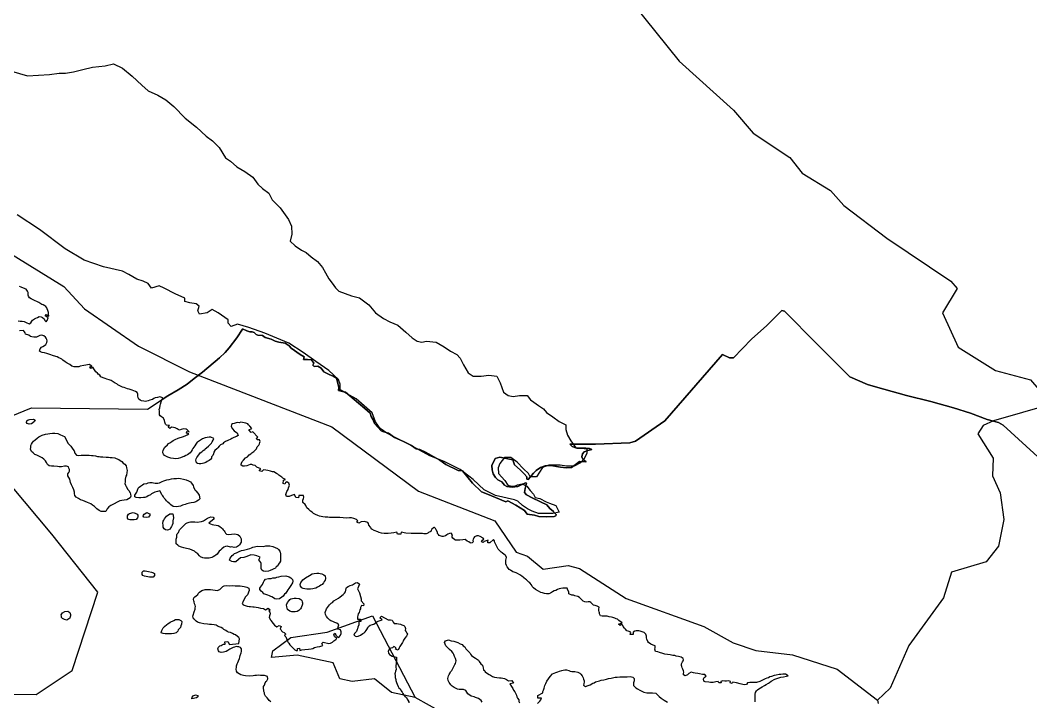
# Model space of a CAD drawing. Header units: metres. Extents: x 13.21 to 19.52, y 42.14 to 46.62.
# Drawn here: x 15.5294 to 15.7316, y 43.8114 to 43.9477 of the extents above; entities that cross this region are included whole.
import ezdxf

# ---------------------------------------------------------------- set-up
doc = ezdxf.new("R2010")
doc.units = ezdxf.units.M
doc.header["$MEASUREMENT"] = 0
for name, color, linetype in [('CESTE', 5, 'Continuous'), ('granica', 2, 'Continuous'), ('hr', 9, 'Continuous'), ('RIJEKE', 4, 'Continuous')]:
    doc.layers.add(name, color=color, linetype=linetype)

msp = doc.modelspace()

# ---------------------------------------------------------------- linework, layer by layer
at = {"layer": 'CESTE'}
msp.add_line((15.70094, 43.81172), (15.70105, 43.81105), dxfattribs=at)
for points in [[(15.58751, 44.00425), (15.6074, 43.99064), (15.61522, 43.98367), (15.6245, 43.97766), (15.63163, 43.9703), (15.64505, 43.9597), (15.66124, 43.93949), (15.6721, 43.92967), (15.67603, 43.92508), (15.68339, 43.92023), (15.68583, 43.91711), (15.69155, 43.91364), (15.69416, 43.91061), (15.70276, 43.90411), (15.71558, 43.89548), (15.71688, 43.89406), (15.7139, 43.88914), (15.71703, 43.88229), (15.72451, 43.87765), (15.73155, 43.87574), (15.73573, 43.8709)], [(15.51006, 43.91768), (15.52172, 43.91094), (15.52228, 43.90568), (15.5268, 43.90142), (15.53813, 43.89444), (15.54223, 43.88997), (15.55305, 43.88253), (15.56323, 43.87737), (15.59172, 43.86635), (15.60907, 43.85353), (15.62433, 43.8476), (15.6286, 43.84129), (15.63092, 43.84048), (15.63402, 43.83792), (15.63902, 43.83861), (15.64132, 43.83806), (15.65063, 43.83206), (15.66616, 43.82646), (15.67203, 43.82317), (15.67656, 43.82166), (15.68389, 43.82074), (15.69288, 43.81789), (15.70094, 43.81172)], [(15.73573, 43.8709), (15.72416, 43.86756), (15.72207, 43.86662), (15.72102, 43.86494), (15.72404, 43.8601), (15.72394, 43.85657), (15.72544, 43.8532), (15.72619, 43.84784), (15.7251, 43.84251), (15.72268, 43.83937), (15.71575, 43.83731), (15.71412, 43.83214), (15.70718, 43.82261), (15.70344, 43.81408), (15.70094, 43.81172)], [(15.60843, 43.81226), (15.60369, 43.81323), (15.60025, 43.81597), (15.59582, 43.81542), (15.59332, 43.81599), (15.59204, 43.81918), (15.58481, 43.82068), (15.57965, 43.82025), (15.57995, 43.82157), (15.58355, 43.82423), (15.59082, 43.82532), (15.5999, 43.82859), (15.60843, 43.81226)], [(15.64156, 43.80407), (15.64005, 43.8026), (15.63333, 43.80044), (15.62747, 43.79689), (15.62593, 43.7979), (15.62471, 43.80146), (15.62302, 43.80283), (15.62104, 43.80793), (15.61667, 43.80942), (15.61413, 43.80902), (15.60843, 43.81226)]]:
    msp.add_lwpolyline(points, dxfattribs=at)
at = {"layer": 'granica'}
msp.add_lwpolyline([(15.40619, 43.86557), (15.41756, 43.85752), (15.42675, 43.85141), (15.43184, 43.84628), (15.43424, 43.84441), (15.43555, 43.84338), (15.46395, 43.82227), (15.46944, 43.81837), (15.47283, 43.81579), (15.47405, 43.8142), (15.47758, 43.81425), (15.4871, 43.81324), (15.49472, 43.81307), (15.53257, 43.81286), (15.53978, 43.81761), (15.54495, 43.83333), (15.53571, 43.84492), (15.5223, 43.86083), (15.52229, 43.86634), (15.53162, 43.87018), (15.55483, 43.86988), (15.55782, 43.87185)], dxfattribs=at)
at = {"layer": 'hr'}
for points in [[(15.52899, 43.88758), (15.52941, 43.88753), (15.52976, 43.88749), (15.53017, 43.88742), (15.53061, 43.88723), (15.53118, 43.88696), (15.53154, 43.88717), (15.53172, 43.88749), (15.53185, 43.8877), (15.53223, 43.88799), (15.53251, 43.88813), (15.53284, 43.88827), (15.53321, 43.88841), (15.5336, 43.88836), (15.53388, 43.88827), (15.53421, 43.88797), (15.5343, 43.88766), (15.53459, 43.88739), (15.5348, 43.88761), (15.53499, 43.88814), (15.53436, 43.88859), (15.53457, 43.88885), (15.53512, 43.88853), (15.53502, 43.88896), (15.53503, 43.88926), (15.53493, 43.88965), (15.5348, 43.88994), (15.5347, 43.89018), (15.53451, 43.89045), (15.53429, 43.89058), (15.53397, 43.89077), (15.53371, 43.89086), (15.53333, 43.89111), (15.5331, 43.89125), (15.53269, 43.89141), (15.53237, 43.89159), (15.53196, 43.89175), (15.53158, 43.89196), (15.53123, 43.89218), (15.53107, 43.8925), (15.53098, 43.89271), (15.531, 43.89298), (15.53097, 43.89325), (15.53085, 43.89353), (15.53056, 43.89388), (15.53008, 43.89412), (15.52961, 43.89433), (15.52922, 43.89444)], [(15.73372, 43.8597), (15.72609, 43.86673), (15.72511, 43.86721), (15.72288, 43.86783), (15.7195, 43.86909), (15.7161, 43.87018), (15.7116, 43.87143), (15.70672, 43.87263), (15.7022, 43.87393), (15.70007, 43.87451), (15.69892, 43.87483), (15.69537, 43.8764), (15.68878, 43.88298), (15.68228, 43.88949), (15.68179, 43.88961), (15.67877, 43.88662), (15.67569, 43.8839), (15.6721, 43.88019), (15.67129, 43.88014), (15.66992, 43.88082), (15.65838, 43.86759), (15.65252, 43.86352), (15.65134, 43.86314), (15.64449, 43.8629), (15.63939, 43.86291), (15.63981, 43.86247), (15.64073, 43.8621), (15.64175, 43.8621), (15.64254, 43.8621), (15.64328, 43.86207), (15.64375, 43.86183), (15.64299, 43.86165), (15.64225, 43.86138), (15.6419, 43.861), (15.64178, 43.86035), (15.64197, 43.85988), (15.64265, 43.85934), (15.64132, 43.85947), (15.64068, 43.85894), (15.63969, 43.85822), (15.6387, 43.85816), (15.63749, 43.85828), (15.63559, 43.85867), (15.63442, 43.85858), (15.63347, 43.85823), (15.63262, 43.85765), (15.63209, 43.85712), (15.631, 43.85585), (15.63073, 43.8559), (15.63076, 43.85639), (15.63022, 43.85695), (15.62942, 43.85779), (15.62829, 43.85877), (15.62796, 43.85976), (15.62537, 43.86032), (15.62442, 43.86006), (15.62375, 43.85864), (15.62379, 43.85777), (15.62405, 43.85699), (15.62452, 43.85627), (15.62498, 43.8558), (15.62577, 43.8554), (15.62628, 43.85469), (15.62678, 43.85443), (15.6278, 43.85428), (15.62894, 43.85442), (15.63048, 43.85519), (15.6307, 43.85508), (15.6304, 43.85403), (15.63032, 43.85321), (15.63069, 43.85279), (15.6318, 43.85218), (15.63348, 43.85137), (15.63474, 43.85077), (15.63539, 43.85001), (15.63609, 43.84941), (15.63615, 43.84933), (15.63663, 43.84881), (15.63657, 43.84854), (15.63625, 43.84841), (15.63473, 43.84839), (15.63313, 43.84842), (15.63229, 43.84868), (15.63082, 43.84893), (15.63026, 43.84967), (15.62859, 43.85071), (15.62694, 43.85154), (15.62654, 43.8514), (15.62451, 43.85227), (15.62286, 43.85288), (15.62172, 43.85339), (15.61989, 43.8551), (15.6179, 43.85759), (15.61703, 43.85764), (15.61458, 43.85882), (15.61334, 43.85969), (15.61051, 43.86129), (15.60933, 43.86187), (15.60861, 43.86197), (15.60771, 43.86263), (15.60611, 43.86344), (15.60426, 43.86427), (15.60306, 43.86511), (15.60216, 43.86536), (15.60162, 43.86559), (15.60029, 43.86702), (15.6, 43.86775), (15.59959, 43.86846), (15.59942, 43.86912), (15.59836, 43.87007), (15.5962, 43.87183), (15.59445, 43.87333), (15.59364, 43.87348), (15.59308, 43.87365), (15.59312, 43.87431), (15.59303, 43.8748), (15.59297, 43.87505), (15.5929, 43.87538), (15.59265, 43.87608), (15.59204, 43.87649), (15.59121, 43.87685), (15.59016, 43.87739), (15.5896, 43.87812), (15.58897, 43.87848), (15.58824, 43.87843), (15.58797, 43.87871), (15.58817, 43.8791), (15.58765, 43.87974), (15.58687, 43.87987), (15.58606, 43.87984), (15.58618, 43.88039), (15.5854, 43.88082), (15.58359, 43.88208), (15.58323, 43.88258), (15.58238, 43.88308), (15.58113, 43.88328), (15.58042, 43.88353), (15.5796, 43.88388), (15.57838, 43.88425), (15.57784, 43.88465), (15.57693, 43.88468), (15.57663, 43.88487), (15.57623, 43.88525), (15.57582, 43.8854), (15.57534, 43.88538), (15.57475, 43.88554), (15.57388, 43.88596), (15.57386, 43.88592), (15.57274, 43.88418), (15.57117, 43.88218), (15.57038, 43.88124), (15.56927, 43.88017), (15.56588, 43.87729), (15.56417, 43.87603), (15.5628, 43.87492), (15.56099, 43.87376), (15.55893, 43.87258), (15.55782, 43.87185), (15.55791, 43.87217), (15.55731, 43.87235), (15.55683, 43.87226), (15.55642, 43.87216), (15.55611, 43.87203), (15.55585, 43.87187), (15.55535, 43.87168), (15.555, 43.87156), (15.55449, 43.87145), (15.55414, 43.87152), (15.55369, 43.87159), (15.55341, 43.87173), (15.55312, 43.87193), (15.55299, 43.87218), (15.55293, 43.87259), (15.5529, 43.87293), (15.5528, 43.87321), (15.55245, 43.87344), (15.55211, 43.87358), (15.55178, 43.87373), (15.55121, 43.87391), (15.55086, 43.87399), (15.55051, 43.87412), (15.55022, 43.87422), (15.54985, 43.87433), (15.54956, 43.87446), (15.54892, 43.87478), (15.5487, 43.87494), (15.54841, 43.8751), (15.54819, 43.87526), (15.54758, 43.87561), (15.5472, 43.87574), (15.54675, 43.8759), (15.5464, 43.87603), (15.546, 43.8762), (15.54551, 43.87638), (15.54529, 43.8767), (15.54498, 43.87691), (15.54485, 43.8771), (15.5445, 43.8774), (15.54414, 43.87795), (15.54392, 43.8783), (15.54351, 43.87805), (15.54329, 43.87836), (15.5437, 43.87851), (15.54316, 43.87882), (15.5425, 43.87871), (15.54209, 43.87864), (15.54141, 43.87852), (15.5411, 43.8784), (15.54061, 43.87836), (15.5402, 43.87838), (15.53973, 43.87852), (15.53929, 43.87886), (15.53878, 43.87913), (15.53836, 43.8794), (15.53795, 43.8797), (15.53769, 43.87993), (15.53743, 43.88007), (15.53712, 43.8802), (15.5368, 43.88034), (15.53651, 43.88043), (15.53584, 43.88064), (15.5355, 43.88078), (15.53511, 43.88091), (15.5347, 43.88105), (15.53423, 43.88116), (15.53381, 43.88123), (15.53346, 43.88136), (15.53324, 43.88153), (15.53337, 43.88198), (15.53368, 43.88231), (15.53391, 43.88244), (15.53426, 43.88263), (15.53451, 43.88285), (15.53472, 43.88325), (15.53479, 43.88359), (15.53473, 43.88381), (15.53459, 43.88409), (15.53443, 43.88432), (15.53409, 43.88459), (15.5337, 43.88468), (15.53333, 43.88464), (15.53294, 43.88442), (15.53265, 43.88432), (15.53212, 43.88431), (15.53171, 43.8844), (15.53142, 43.88447), (15.53113, 43.8847), (15.53046, 43.8849), (15.5304, 43.88517), (15.53022, 43.88534), (15.53004, 43.88561), (15.52926, 43.88557)], [(15.67647, 43.81137), (15.67646, 43.81202), (15.67643, 43.81231), (15.67647, 43.81261), (15.67646, 43.81293), (15.67649, 43.81327), (15.67668, 43.8136), (15.67694, 43.8138), (15.67716, 43.81398), (15.67748, 43.81414), (15.67783, 43.81437), (15.67831, 43.81465), (15.67862, 43.81483), (15.67909, 43.81509), (15.67928, 43.81525), (15.67963, 43.8155), (15.68036, 43.81589), (15.68077, 43.81605), (15.68157, 43.81628), (15.68211, 43.81639), (15.6827, 43.81648), (15.68303, 43.81657), (15.68248, 43.81689), (15.68201, 43.8169), (15.68156, 43.81687), (15.68122, 43.81685), (15.68062, 43.81669), (15.68023, 43.81662), (15.67973, 43.81646), (15.67941, 43.81636), (15.6791, 43.8162), (15.67877, 43.81611), (15.67842, 43.816), (15.67805, 43.81575), (15.67767, 43.81556), (15.67738, 43.81545), (15.67671, 43.81526), (15.67636, 43.81522), (15.67601, 43.81527), (15.6757, 43.81521), (15.67535, 43.81522), (15.67491, 43.81515), (15.67472, 43.81481), (15.67421, 43.81478), (15.6737, 43.81489), (15.67341, 43.81494), (15.67274, 43.81515), (15.67199, 43.81531), (15.67183, 43.81503), (15.67145, 43.81515), (15.67154, 43.81542), (15.67116, 43.81556), (15.67068, 43.81551), (15.6704, 43.81551), (15.66995, 43.81555), (15.66958, 43.81547), (15.66967, 43.81519), (15.6692, 43.81519), (15.66901, 43.81546), (15.66859, 43.81537), (15.66831, 43.8153), (15.66802, 43.81526), (15.66751, 43.81525), (15.6672, 43.81528), (15.66647, 43.81537), (15.66615, 43.81553), (15.66609, 43.81596), (15.66624, 43.81621), (15.66666, 43.81651), (15.66637, 43.81685), (15.66593, 43.81684), (15.66529, 43.81697), (15.66495, 43.81704), (15.66444, 43.81713), (15.66409, 43.81717), (15.66361, 43.81731), (15.66319, 43.81706), (15.66288, 43.81678), (15.66244, 43.8166), (15.66212, 43.81676), (15.66212, 43.81701), (15.66215, 43.81729), (15.66208, 43.81759), (15.66196, 43.81788), (15.66183, 43.81816), (15.66177, 43.81841), (15.66171, 43.81862), (15.6617, 43.81898), (15.66189, 43.81937), (15.66202, 43.81955), (15.66208, 43.81979), (15.66205, 43.82001), (15.66164, 43.82028), (15.66113, 43.82042), (15.66066, 43.82051), (15.66034, 43.82061), (15.65999, 43.82067), (15.65944, 43.82074), (15.65891, 43.82086), (15.65836, 43.82092), (15.65799, 43.82102), (15.65729, 43.82124), (15.65698, 43.82134), (15.65653, 43.82146), (15.6564, 43.82191), (15.65643, 43.8222), (15.65641, 43.82259), (15.65602, 43.82273), (15.65554, 43.82293), (15.65513, 43.82323), (15.65494, 43.82345), (15.65474, 43.82391), (15.65472, 43.82417), (15.65469, 43.82451), (15.65461, 43.82472), (15.65459, 43.82492), (15.65423, 43.82527), (15.65383, 43.82538), (15.65344, 43.8255), (15.65316, 43.82558), (15.65265, 43.82558), (15.65236, 43.82549), (15.65205, 43.82531), (15.65205, 43.82485), (15.65142, 43.82485), (15.65154, 43.82533), (15.651, 43.82549), (15.65074, 43.82558), (15.65052, 43.82588), (15.6503, 43.82611), (15.65005, 43.82647), (15.64995, 43.82666), (15.64976, 43.82689), (15.64945, 43.82664), (15.64913, 43.82691), (15.64983, 43.8272), (15.64915, 43.82766), (15.6489, 43.82789), (15.64862, 43.82798), (15.64836, 43.82812), (15.64795, 43.82823), (15.64767, 43.82832), (15.64722, 43.82839), (15.64684, 43.82849), (15.6463, 43.82853), (15.64583, 43.82848), (15.64551, 43.82859), (15.64529, 43.82896), (15.64529, 43.82917), (15.64522, 43.8294), (15.64518, 43.82965), (15.64518, 43.8299), (15.64521, 43.83029), (15.64483, 43.83051), (15.6444, 43.83061), (15.64411, 43.8307), (15.64379, 43.83107), (15.64359, 43.83122), (15.64335, 43.83134), (15.64306, 43.83136), (15.64274, 43.83132), (15.64233, 43.83134), (15.64201, 43.83148), (15.64169, 43.83186), (15.64128, 43.83221), (15.64096, 43.83244), (15.64036, 43.83257), (15.64007, 43.83268), (15.63978, 43.83273), (15.63919, 43.83296), (15.63915, 43.83333), (15.63892, 43.83388), (15.63883, 43.83412), (15.63798, 43.83408), (15.63753, 43.83403), (15.63725, 43.83394), (15.63687, 43.83384), (15.63658, 43.83364), (15.63623, 43.83357), (15.63588, 43.83335), (15.63551, 43.83311), (15.63518, 43.83295), (15.63467, 43.83296), (15.6343, 43.83307), (15.63386, 43.83316), (15.63353, 43.83327), (15.63309, 43.83348), (15.63252, 43.83382), (15.6321, 43.83414), (15.63185, 43.83446), (15.63166, 43.8348), (15.63138, 43.83514), (15.63116, 43.83533), (15.63067, 43.83576), (15.63048, 43.83592), (15.63019, 43.83618), (15.63001, 43.83633), (15.62975, 43.83651), (15.62934, 43.83675), (15.62886, 43.83707), (15.62861, 43.83718), (15.62825, 43.8373), (15.62797, 43.8374), (15.62752, 43.83768), (15.62724, 43.83787), (15.62712, 43.83805), (15.6268, 43.83837), (15.6267, 43.83862), (15.62654, 43.83896), (15.62654, 43.83942), (15.62658, 43.83969), (15.62669, 43.84022), (15.62647, 43.8407), (15.62621, 43.84083), (15.62583, 43.84116), (15.62561, 43.8413), (15.62533, 43.84157), (15.62504, 43.84191), (15.62473, 43.84244), (15.62441, 43.84312), (15.62428, 43.84335), (15.6243, 43.8436), (15.62408, 43.84381), (15.62333, 43.84319), (15.62298, 43.84317), (15.62297, 43.84344), (15.62304, 43.8437), (15.6226, 43.8436), (15.62221, 43.84344), (15.622, 43.84321), (15.62168, 43.84334), (15.62189, 43.84369), (15.62218, 43.8439), (15.62202, 43.84411), (15.62145, 43.84443), (15.62111, 43.84458), (15.62076, 43.84454), (15.62028, 43.84438), (15.62016, 43.84417), (15.61999, 43.84392), (15.61993, 43.84367), (15.62003, 43.84338), (15.61985, 43.84319), (15.61964, 43.84312), (15.61941, 43.84319), (15.61914, 43.84336), (15.61884, 43.84353), (15.6184, 43.84384), (15.61795, 43.8438), (15.61738, 43.84371), (15.61682, 43.84368), (15.61649, 43.8437), (15.61638, 43.84379), (15.61593, 43.84409), (15.61582, 43.84428), (15.61582, 43.84456), (15.61591, 43.8448), (15.61559, 43.84512), (15.61526, 43.84504), (15.61493, 43.84491), (15.61478, 43.84476), (15.61448, 43.84457), (15.61403, 43.84447), (15.6138, 43.84447), (15.61323, 43.84466), (15.61309, 43.84484), (15.61291, 43.84505), (15.61288, 43.84529), (15.61262, 43.84574), (15.6125, 43.84604), (15.6123, 43.84622), (15.61215, 43.84626), (15.61206, 43.84615), (15.61176, 43.84592), (15.61164, 43.84564), (15.61158, 43.84541), (15.6111, 43.84523), (15.61095, 43.84513), (15.61083, 43.84502), (15.61059, 43.84498), (15.61014, 43.845), (15.60985, 43.84501), (15.60922, 43.84505), (15.6083, 43.84504), (15.60759, 43.84504), (15.60652, 43.84513), (15.6056, 43.84533), (15.60556, 43.8449), (15.60491, 43.8449), (15.60477, 43.84533), (15.60414, 43.84517), (15.6036, 43.8451), (15.60301, 43.84502), (15.60223, 43.84502), (15.6017, 43.84509), (15.60123, 43.84525), (15.60096, 43.84535), (15.60022, 43.84562), (15.59974, 43.84592), (15.59954, 43.84614), (15.59945, 43.84631), (15.59916, 43.84672), (15.5991, 43.84702), (15.59892, 43.84724), (15.59827, 43.84743), (15.59764, 43.84738), (15.59717, 43.84708), (15.59676, 43.84729), (15.59697, 43.84759), (15.59669, 43.84787), (15.59612, 43.84807), (15.59571, 43.84814), (15.59526, 43.84814), (15.59459, 43.84813), (15.59402, 43.84816), (15.59336, 43.84823), (15.59287, 43.84822), (15.5918, 43.84823), (15.59129, 43.84822), (15.59095, 43.84829), (15.59044, 43.84832), (15.58993, 43.84836), (15.58961, 43.84843), (15.58929, 43.84849), (15.58891, 43.84863), (15.58846, 43.84881), (15.58808, 43.84902), (15.5878, 43.84932), (15.58748, 43.84952), (15.58713, 43.84986), (15.58677, 43.85016), (15.58656, 43.85064), (15.58643, 43.85087), (15.58595, 43.85126), (15.58594, 43.8517), (15.58605, 43.85201), (15.58611, 43.85231), (15.58608, 43.85261), (15.58544, 43.85263), (15.58516, 43.85261), (15.58505, 43.85217), (15.58452, 43.85222), (15.5843, 43.85286), (15.58369, 43.85263), (15.58319, 43.85244), (15.58268, 43.85246), (15.58252, 43.85286), (15.58267, 43.85322), (15.58276, 43.85342), (15.58299, 43.85382), (15.58308, 43.85416), (15.58321, 43.85448), (15.58324, 43.85471), (15.58312, 43.85508), (15.58273, 43.8554), (15.58248, 43.85516), (15.58236, 43.85491), (15.58201, 43.85505), (15.58209, 43.85571), (15.58244, 43.85587), (15.58197, 43.85608), (15.58171, 43.85631), (15.58136, 43.85654), (15.58117, 43.8567), (15.58094, 43.8569), (15.58066, 43.85704), (15.58015, 43.85736), (15.57984, 43.8574), (15.57946, 43.85752), (15.57891, 43.85766), (15.57854, 43.85768), (15.57809, 43.85777), (15.57774, 43.85742), (15.57723, 43.85758), (15.57755, 43.85797), (15.57675, 43.85833), (15.57641, 43.85863), (15.57602, 43.85872), (15.57574, 43.85883), (15.57539, 43.85884), (15.5751, 43.85872), (15.57475, 43.85859), (15.57424, 43.85852), (15.57393, 43.85849), (15.57357, 43.85872), (15.57358, 43.85893), (15.57364, 43.85913), (15.57377, 43.85941), (15.57406, 43.85971), (15.57446, 43.86014), (15.57487, 43.86037), (15.57522, 43.86074), (15.57554, 43.86094), (15.57576, 43.86115), (15.57614, 43.86147), (15.57636, 43.86167), (15.57665, 43.86195), (15.57681, 43.86234), (15.57703, 43.86254), (15.57716, 43.86273), (15.57728, 43.86298), (15.57731, 43.86321), (15.57738, 43.86342), (15.57728, 43.86374), (15.57681, 43.86378), (15.57667, 43.86412), (15.57692, 43.86433), (15.57594, 43.86538), (15.57559, 43.86522), (15.57511, 43.86579), (15.57571, 43.86603), (15.57533, 43.86652), (15.57508, 43.8668), (15.57492, 43.86698), (15.57454, 43.86709), (15.57419, 43.86718), (15.5739, 43.86723), (15.57356, 43.86728), (15.57321, 43.86718), (15.57288, 43.86721), (15.5726, 43.86716), (15.57219, 43.86707), (15.5719, 43.86695), (15.57169, 43.86682), (15.57162, 43.86645), (15.57188, 43.86599), (15.5722, 43.86558), (15.57244, 43.86538), (15.5728, 43.86515), (15.57298, 43.86464), (15.57267, 43.86444), (15.57213, 43.86423), (15.57176, 43.86405), (15.57153, 43.86389), (15.57096, 43.86365), (15.57046, 43.86342), (15.57005, 43.8632), (15.56992, 43.86299), (15.56945, 43.86274), (15.56922, 43.86248), (15.56893, 43.86219), (15.56872, 43.86198), (15.56833, 43.86166), (15.56811, 43.86132), (15.56805, 43.86098), (15.56792, 43.86063), (15.56767, 43.86036), (15.56764, 43.86013), (15.56745, 43.85986), (15.56723, 43.85965), (15.56681, 43.85942), (15.5665, 43.85923), (15.56611, 43.85912), (15.56586, 43.85903), (15.56555, 43.85896), (15.56519, 43.85898), (15.56484, 43.85905), (15.56466, 43.8592), (15.5645, 43.85971), (15.56459, 43.85999), (15.56474, 43.86026), (15.56493, 43.86053), (15.56529, 43.86097), (15.56541, 43.86118), (15.5657, 43.8614), (15.56601, 43.86161), (15.5663, 43.86182), (15.56643, 43.862), (15.56665, 43.86218), (15.56709, 43.86249), (15.56734, 43.86276), (15.56766, 43.86312), (15.56782, 43.86337), (15.56801, 43.8637), (15.5681, 43.86404), (15.56756, 43.86431), (15.56718, 43.86429), (15.56683, 43.86427), (15.56642, 43.8642), (15.56585, 43.864), (15.56509, 43.86346), (15.56477, 43.86328), (15.56455, 43.86291), (15.56433, 43.86257), (15.56414, 43.86232), (15.56395, 43.86202), (15.56383, 43.86175), (15.5636, 43.86141), (15.56338, 43.86117), (15.56285, 43.86076), (15.56256, 43.86062), (15.56218, 43.86041), (15.5619, 43.86037), (15.56145, 43.86018), (15.56101, 43.86005), (15.56044, 43.86), (15.56005, 43.86002), (15.55952, 43.86009), (15.55894, 43.86029), (15.55827, 43.86066), (15.55808, 43.86089), (15.55792, 43.86114), (15.55793, 43.86137), (15.55798, 43.86167), (15.55804, 43.86187), (15.55836, 43.8623), (15.55887, 43.86277), (15.55909, 43.86302), (15.55931, 43.86318), (15.55972, 43.86343), (15.56001, 43.86364), (15.56042, 43.86384), (15.56102, 43.8641), (15.5614, 43.86423), (15.56169, 43.86433), (15.56203, 43.86444), (15.56255, 43.86461), (15.5628, 43.86477), (15.56315, 43.86499), (15.56268, 43.86513), (15.56273, 43.86545), (15.56318, 43.8654), (15.56279, 43.86575), (15.56257, 43.86591), (15.56204, 43.86598), (15.56162, 43.86582), (15.56128, 43.86572), (15.56099, 43.86581), (15.56077, 43.86599), (15.56041, 43.8662), (15.56004, 43.86627), (15.55965, 43.86631), (15.55934, 43.86602), (15.55902, 43.86632), (15.55923, 43.86661), (15.55866, 43.8667), (15.55847, 43.86689), (15.55841, 43.86709), (15.55832, 43.86732), (15.55825, 43.86762), (15.55803, 43.86809), (15.55764, 43.86835), (15.55742, 43.86856), (15.55729, 43.8688), (15.55723, 43.8691), (15.55723, 43.86956), (15.55722, 43.86981), (15.55732, 43.87018), (15.55742, 43.87063), (15.55744, 43.87089), (15.55757, 43.87136), (15.55766, 43.8716), (15.55782, 43.87185), (15.55893, 43.87258), (15.56099, 43.87376), (15.5628, 43.87492), (15.56417, 43.87603), (15.56588, 43.87729), (15.56927, 43.88017), (15.57038, 43.88124), (15.57117, 43.88218), (15.57274, 43.88418), (15.57386, 43.88592), (15.57388, 43.88596), (15.57475, 43.88554), (15.57534, 43.88538), (15.57582, 43.8854), (15.57623, 43.88525), (15.57663, 43.88487), (15.57693, 43.88468), (15.57784, 43.88465), (15.57838, 43.88425), (15.5796, 43.88388), (15.58042, 43.88353), (15.58113, 43.88328), (15.58238, 43.88308), (15.58323, 43.88258), (15.58359, 43.88208), (15.5854, 43.88082), (15.58618, 43.88039), (15.58606, 43.87984), (15.58687, 43.87987), (15.58765, 43.87974), (15.58817, 43.8791), (15.58797, 43.87871), (15.58824, 43.87843), (15.58897, 43.87848), (15.5896, 43.87812), (15.59016, 43.87739), (15.59121, 43.87685), (15.59204, 43.87649), (15.59265, 43.87608), (15.5929, 43.87538), (15.59297, 43.87505), (15.59303, 43.8748), (15.59312, 43.87431), (15.59308, 43.87365), (15.59364, 43.87348), (15.59445, 43.87333), (15.5962, 43.87183), (15.59836, 43.87007), (15.59942, 43.86912), (15.59959, 43.86846), (15.6, 43.86775), (15.60029, 43.86702), (15.60162, 43.86559), (15.60216, 43.86536), (15.60306, 43.86511), (15.60426, 43.86427), (15.60611, 43.86344), (15.60771, 43.86263), (15.60861, 43.86197), (15.60933, 43.86187), (15.61051, 43.86129), (15.61334, 43.85969), (15.61458, 43.85882), (15.61703, 43.85764), (15.6179, 43.85759), (15.61989, 43.8551), (15.62172, 43.85339), (15.62286, 43.85288), (15.62451, 43.85227), (15.62654, 43.8514), (15.62694, 43.85154), (15.62859, 43.85071), (15.63026, 43.84967), (15.63082, 43.84893), (15.63229, 43.84868), (15.63313, 43.84842), (15.63473, 43.84839), (15.63625, 43.84841), (15.63657, 43.84854), (15.63663, 43.84881), (15.63615, 43.84933), (15.63609, 43.84941), (15.63539, 43.85001), (15.63474, 43.85077), (15.63348, 43.85137), (15.6318, 43.85218), (15.63069, 43.85279), (15.63032, 43.85321), (15.6304, 43.85403), (15.6307, 43.85508), (15.63048, 43.85519), (15.62894, 43.85442), (15.6278, 43.85428), (15.62678, 43.85443), (15.62628, 43.85469), (15.62577, 43.8554), (15.62498, 43.8558), (15.62452, 43.85627), (15.62405, 43.85699), (15.62379, 43.85777), (15.62375, 43.85864), (15.62442, 43.86006), (15.62537, 43.86032), (15.62796, 43.85976), (15.62829, 43.85877), (15.62942, 43.85779), (15.63022, 43.85695), (15.63076, 43.85639), (15.63073, 43.8559), (15.631, 43.85585), (15.63209, 43.85712), (15.63262, 43.85765), (15.63347, 43.85823), (15.63442, 43.85858), (15.63559, 43.85867), (15.63749, 43.85828), (15.6387, 43.85816), (15.63969, 43.85822), (15.64068, 43.85894), (15.64132, 43.85947), (15.64265, 43.85934), (15.64197, 43.85988), (15.64178, 43.86035), (15.6419, 43.861), (15.64225, 43.86138), (15.64299, 43.86165), (15.64375, 43.86183), (15.64328, 43.86207), (15.64254, 43.8621), (15.64175, 43.8621), (15.64073, 43.8621), (15.63981, 43.86247), (15.63939, 43.86291), (15.64449, 43.8629), (15.65134, 43.86314), (15.65252, 43.86352), (15.65838, 43.86759), (15.66992, 43.88082), (15.67129, 43.88014), (15.6721, 43.88019), (15.67569, 43.8839), (15.67877, 43.88662), (15.68179, 43.88961), (15.68228, 43.88949), (15.68878, 43.88298), (15.69537, 43.8764), (15.69892, 43.87483), (15.70007, 43.87451), (15.7022, 43.87393), (15.70672, 43.87263), (15.7116, 43.87143), (15.7161, 43.87018), (15.7195, 43.86909), (15.72288, 43.86783), (15.72511, 43.86721), (15.72609, 43.86673), (15.73372, 43.8597)], [(15.57951, 43.81137), (15.57921, 43.81162), (15.57909, 43.81181), (15.57883, 43.81215), (15.57848, 43.81248), (15.57827, 43.8129), (15.57826, 43.81315), (15.57813, 43.81347), (15.57814, 43.81372), (15.5781, 43.81404), (15.57809, 43.81446), (15.57826, 43.81468), (15.57841, 43.81517), (15.57861, 43.81543), (15.57873, 43.8156), (15.57892, 43.81599), (15.57888, 43.81644), (15.57825, 43.81663), (15.57793, 43.81661), (15.57748, 43.81665), (15.57705, 43.81668), (15.57666, 43.81665), (15.57631, 43.81663), (15.576, 43.81658), (15.57523, 43.81653), (15.57447, 43.81657), (15.57406, 43.81665), (15.57355, 43.8168), (15.57317, 43.81694), (15.57285, 43.81717), (15.57269, 43.81751), (15.57263, 43.81788), (15.57266, 43.81829), (15.57269, 43.81856), (15.57282, 43.819), (15.57291, 43.81925), (15.57307, 43.81957), (15.57326, 43.82001), (15.57335, 43.82028), (15.57342, 43.82067), (15.5736, 43.82118), (15.57364, 43.82147), (15.57369, 43.82195), (15.57347, 43.82227), (15.57316, 43.82234), (15.57288, 43.82239), (15.57259, 43.82241), (15.57227, 43.82233), (15.57198, 43.82227), (15.57163, 43.82204), (15.57132, 43.8219), (15.57094, 43.82165), (15.57059, 43.82146), (15.57008, 43.82133), (15.56963, 43.82123), (15.56922, 43.82137), (15.56904, 43.82158), (15.56894, 43.82196), (15.56906, 43.82229), (15.56935, 43.82254), (15.56957, 43.82267), (15.56982, 43.82279), (15.57007, 43.82289), (15.57039, 43.82293), (15.5703, 43.82334), (15.57093, 43.82341), (15.57125, 43.82284), (15.57315, 43.82302), (15.57325, 43.82399), (15.57312, 43.82424), (15.57289, 43.82442), (15.57245, 43.82476), (15.57217, 43.82487), (15.57188, 43.82501), (15.57144, 43.82522), (15.57109, 43.82533), (15.5708, 43.82545), (15.57051, 43.82567), (15.57016, 43.82584), (15.56994, 43.82602), (15.56959, 43.82625), (15.56902, 43.82647), (15.56858, 43.82668), (15.56822, 43.82677), (15.56768, 43.82684), (15.56724, 43.82683), (15.56689, 43.82688), (15.56613, 43.82699), (15.56552, 43.82711), (15.56524, 43.82719), (15.56485, 43.82733), (15.56461, 43.82749), (15.56425, 43.82781), (15.56406, 43.82797), (15.56393, 43.8285), (15.564, 43.82873), (15.56419, 43.82935), (15.56437, 43.8299), (15.56441, 43.8302), (15.56444, 43.83045), (15.56438, 43.83072), (15.56428, 43.831), (15.56418, 43.83134), (15.56411, 43.83155), (15.56408, 43.83184), (15.56414, 43.8322), (15.56433, 43.83239), (15.56459, 43.83257), (15.56491, 43.83283), (15.56503, 43.83301), (15.56528, 43.83329), (15.56576, 43.83363), (15.56642, 43.83384), (15.56697, 43.83386), (15.56746, 43.83386), (15.56791, 43.8338), (15.5684, 43.83372), (15.56883, 43.83366), (15.5693, 43.83382), (15.56953, 43.83402), (15.56991, 43.83446), (15.57023, 43.83455), (15.57071, 43.83462), (15.57134, 43.8346), (15.57185, 43.83461), (15.57242, 43.83456), (15.57308, 43.83458), (15.57308, 43.83458), (15.57343, 43.83456), (15.57379, 43.83453), (15.57422, 43.83445), (15.57471, 43.83428), (15.57515, 43.83408), (15.57518, 43.83364), (15.57508, 43.83333), (15.57503, 43.83312), (15.5749, 43.83275), (15.57439, 43.8323), (15.57426, 43.83197), (15.57402, 43.83152), (15.57396, 43.83131), (15.57379, 43.83101), (15.57399, 43.83074), (15.57443, 43.83062), (15.57478, 43.83053), (15.57517, 43.83047), (15.57548, 43.83045), (15.57595, 43.8304), (15.57623, 43.83038), (15.57659, 43.83031), (15.577, 43.83026), (15.57748, 43.83013), (15.57805, 43.83001), (15.57847, 43.82978), (15.57903, 43.83013), (15.57941, 43.82974), (15.57912, 43.82958), (15.57936, 43.82933), (15.57938, 43.82894), (15.57929, 43.8286), (15.5792, 43.82825), (15.57945, 43.8278), (15.57955, 43.82761), (15.57999, 43.82707), (15.58028, 43.82672), (15.58072, 43.82638), (15.5812, 43.82663), (15.58158, 43.82643), (15.58139, 43.82599), (15.58152, 43.82581), (15.58168, 43.82555), (15.58184, 43.82536), (15.58219, 43.82524), (15.58253, 43.82492), (15.58228, 43.8248), (15.58234, 43.82458), (15.58257, 43.82434), (15.5827, 43.82407), (15.58283, 43.82369), (15.58286, 43.82348), (15.58299, 43.82327), (15.58311, 43.82309), (15.58333, 43.82275), (15.58365, 43.82243), (15.58385, 43.82222), (15.58413, 43.82197), (15.58432, 43.82176), (15.58458, 43.82167), (15.5849, 43.82163), (15.58489, 43.82202), (15.58524, 43.82209), (15.58534, 43.82167), (15.58572, 43.82174), (15.58632, 43.82181), (15.58708, 43.82191), (15.58763, 43.822), (15.58794, 43.82207), (15.58825, 43.82221), (15.58882, 43.82234), (15.58934, 43.82244), (15.58991, 43.82267), (15.58975, 43.82301), (15.59003, 43.82332), (15.59114, 43.82306), (15.59146, 43.82313), (15.5919, 43.82333), (15.59216, 43.82354), (15.59257, 43.82383), (15.59272, 43.82402), (15.59225, 43.82443), (15.59212, 43.82493), (15.59243, 43.82509), (15.59256, 43.82468), (15.59298, 43.82424), (15.59326, 43.82441), (15.59348, 43.82468), (15.59361, 43.82501), (15.5936, 43.82537), (15.59345, 43.82576), (15.59285, 43.82592), (15.59313, 43.82676), (15.59271, 43.82708), (15.59233, 43.82726), (15.59192, 43.82743), (15.59157, 43.82756), (15.59131, 43.82773), (15.59091, 43.82809), (15.59069, 43.82841), (15.59046, 43.82884), (15.59042, 43.82921), (15.5907, 43.82999), (15.59089, 43.83024), (15.59125, 43.83079), (15.59162, 43.83108), (15.59188, 43.83123), (15.59216, 43.83155), (15.59261, 43.83184), (15.59305, 43.83208), (15.5934, 43.83235), (15.59403, 43.83285), (15.59429, 43.8331), (15.59448, 43.83335), (15.59457, 43.83368), (15.5946, 43.83402), (15.5947, 43.83425), (15.59504, 43.83443), (15.59542, 43.83462), (15.59586, 43.8348), (15.5965, 43.83517), (15.59688, 43.83524), (15.59725, 43.83489), (15.59688, 43.83394), (15.59729, 43.83314), (15.59745, 43.83246), (15.59762, 43.83197), (15.59761, 43.8316), (15.59816, 43.83096), (15.59809, 43.83057), (15.59769, 43.83065), (15.59749, 43.83021), (15.59747, 43.82997), (15.59734, 43.82977), (15.59721, 43.82926), (15.59702, 43.82895), (15.59693, 43.82864), (15.5969, 43.82837), (15.59687, 43.82789), (15.59751, 43.82789), (15.59754, 43.82746), (15.59715, 43.82739), (15.59713, 43.82698), (15.59712, 43.82677), (15.59697, 43.82629), (15.59688, 43.826), (15.59678, 43.82581), (15.59665, 43.82544), (15.59625, 43.82506), (15.59612, 43.82469), (15.59659, 43.82446), (15.59704, 43.82453), (15.59748, 43.82472), (15.59795, 43.82501), (15.59824, 43.8252), (15.59843, 43.82538), (15.59859, 43.82566), (15.59872, 43.82586), (15.59893, 43.8262), (15.59906, 43.82643), (15.59941, 43.82673), (15.59986, 43.82685), (15.60017, 43.82692), (15.60042, 43.82709), (15.60077, 43.82739), (15.60102, 43.82749), (15.60178, 43.82778), (15.60134, 43.8282), (15.60165, 43.82852), (15.60303, 43.82777), (15.60347, 43.82776), (15.60382, 43.82772), (15.604, 43.82731), (15.6042, 43.82707), (15.60477, 43.82701), (15.60506, 43.82696), (15.60547, 43.82688), (15.60575, 43.82676), (15.60617, 43.82661), (15.60633, 43.82642), (15.60649, 43.82601), (15.60642, 43.82567), (15.60662, 43.82539), (15.60678, 43.82512), (15.60688, 43.82491), (15.60671, 43.8245), (15.60637, 43.82413), (15.60621, 43.8239), (15.60608, 43.8237), (15.60599, 43.82349), (15.60587, 43.82326), (15.60549, 43.82264), (15.60532, 43.82243), (15.60523, 43.82214), (15.605, 43.82171), (15.6045, 43.82191), (15.60462, 43.8222), (15.60415, 43.82241), (15.60387, 43.82218), (15.60352, 43.82211), (15.60327, 43.82195), (15.60298, 43.82152), (15.60307, 43.8211), (15.60327, 43.82085), (15.60345, 43.8207), (15.60384, 43.82052), (15.60469, 43.8203), (15.60466, 43.81999), (15.6047, 43.81962), (15.60461, 43.81925), (15.6046, 43.81894), (15.60454, 43.81861), (15.60454, 43.81839), (15.60464, 43.81784), (15.60448, 43.81751), (15.60442, 43.81717), (15.60438, 43.81697), (15.60439, 43.81662), (15.60441, 43.81625), (15.60452, 43.81587), (15.60454, 43.81562), (15.60468, 43.81521), (15.60484, 43.81488), (15.60499, 43.81445), (15.60515, 43.8142), (15.60545, 43.81388), (15.60557, 43.81365), (15.60583, 43.8133), (15.60595, 43.81303), (15.60614, 43.81269), (15.60633, 43.81251), (15.60668, 43.81221), (15.60681, 43.81191), (15.60694, 43.81173), (15.60712, 43.81139), (15.60716, 43.81118)], [(15.62181, 43.81132), (15.62159, 43.81162), (15.62111, 43.81202), (15.62051, 43.81223), (15.6202, 43.81234), (15.61959, 43.8125), (15.61892, 43.81298), (15.61873, 43.81328), (15.61855, 43.81365), (15.61806, 43.81381), (15.61765, 43.81383), (15.61724, 43.81383), (15.61686, 43.81389), (15.61647, 43.8141), (15.61623, 43.81426), (15.61581, 43.81449), (15.61556, 43.81478), (15.6154, 43.81497), (15.61521, 43.81524), (15.61499, 43.81566), (15.61495, 43.81606), (15.61502, 43.8163), (15.61511, 43.81655), (15.61523, 43.81682), (15.61539, 43.81717), (15.61551, 43.81737), (15.61572, 43.81764), (15.61597, 43.81804), (15.61619, 43.8186), (15.61634, 43.81884), (15.61646, 43.81902), (15.61663, 43.81957), (15.6165, 43.82002), (15.6163, 43.82046), (15.61617, 43.82087), (15.61605, 43.8211), (15.61577, 43.82142), (15.61529, 43.82186), (15.61494, 43.82215), (15.61452, 43.82258), (15.61427, 43.82322), (15.61446, 43.82359), (15.61506, 43.8238), (15.61563, 43.82359), (15.61617, 43.8235), (15.61693, 43.82323), (15.61741, 43.823), (15.6178, 43.82284), (15.61804, 43.82259), (15.61832, 43.82236), (15.61858, 43.82199), (15.61894, 43.82159), (15.61932, 43.82117), (15.61948, 43.82093), (15.6197, 43.82063), (15.61998, 43.82046), (15.62046, 43.82012), (15.62107, 43.81971), (15.62125, 43.81941), (15.62157, 43.81898), (15.62187, 43.81868), (15.62199, 43.8182), (15.62208, 43.81779), (15.62234, 43.81754), (15.62244, 43.81735), (15.62291, 43.81702), (15.62323, 43.81683), (15.62351, 43.81672), (15.62389, 43.81646), (15.6243, 43.81628), (15.62475, 43.81624), (15.62526, 43.81615), (15.62564, 43.81615), (15.62628, 43.81604), (15.62666, 43.81581), (15.62707, 43.81558), (15.62776, 43.81567), (15.62806, 43.81512), (15.62736, 43.81494), (15.62768, 43.81444), (15.62796, 43.81402), (15.62812, 43.8137), (15.62837, 43.81338), (15.62851, 43.81309), (15.62869, 43.81268), (15.62879, 43.8124), (15.62892, 43.81213), (15.62914, 43.81174), (15.62917, 43.81141), (15.62927, 43.81114)], [(15.63291, 43.81103), (15.63336, 43.81149), (15.63355, 43.81177), (15.63368, 43.81211), (15.63297, 43.81213), (15.63298, 43.81266), (15.63399, 43.81316), (15.63399, 43.81344), (15.63406, 43.81373), (15.63424, 43.81412), (15.63437, 43.81461), (15.63458, 43.81505), (15.63475, 43.81548), (15.63506, 43.81598), (15.63544, 43.81645), (15.63592, 43.81694), (15.63658, 43.81721), (15.63693, 43.8174), (15.63728, 43.81752), (15.63773, 43.81763), (15.638, 43.81772), (15.63839, 43.81777), (15.63868, 43.81774), (15.63915, 43.81763), (15.63941, 43.81749), (15.63975, 43.81742), (15.64033, 43.81744), (15.64096, 43.81729), (15.64134, 43.81709), (15.64156, 43.8169), (15.64185, 43.81658), (15.64204, 43.81617), (15.6421, 43.81591), (15.64223, 43.81555), (15.6422, 43.81535), (15.64218, 43.815), (15.64211, 43.81471), (15.64249, 43.81445), (15.64305, 43.81461), (15.6434, 43.81477), (15.64394, 43.81512), (15.6442, 43.81519), (15.64452, 43.8154), (15.64532, 43.81558), (15.64566, 43.81569), (15.64616, 43.81578), (15.64671, 43.8159), (15.64712, 43.81606), (15.64762, 43.81612), (15.64842, 43.81629), (15.6488, 43.81633), (15.64934, 43.81634), (15.64991, 43.81634), (15.65038, 43.81639), (15.65086, 43.8164), (15.65146, 43.81641), (15.65194, 43.81632), (15.65226, 43.81604), (15.65225, 43.81558), (15.6521, 43.81517), (15.6521, 43.81462), (15.65255, 43.81417), (15.65293, 43.81399), (15.65337, 43.81371), (15.65376, 43.81351), (15.65417, 43.81332), (15.65477, 43.81316), (15.65521, 43.81314), (15.65556, 43.81316), (15.6559, 43.81316), (15.65657, 43.81308), (15.65692, 43.81275), (15.65721, 43.81243), (15.65762, 43.81209), (15.65826, 43.8117), (15.65855, 43.8115), (15.65887, 43.81129)]]:
    msp.add_lwpolyline(points, dxfattribs=at)
for points in [[(15.53162, 43.86697), (15.53117, 43.8669), (15.53076, 43.86704), (15.53062, 43.86726), (15.53069, 43.86754), (15.53098, 43.86775), (15.53126, 43.86784), (15.53202, 43.86789), (15.53237, 43.86772), (15.53228, 43.86741), (15.53162, 43.86697)], [(15.53896, 43.86303), (15.53922, 43.86275), (15.53954, 43.86252), (15.53976, 43.86209), (15.53989, 43.86188), (15.5402, 43.86154), (15.54033, 43.86109), (15.54065, 43.86072), (15.54106, 43.86065), (15.54161, 43.86069), (15.54208, 43.86072), (15.54253, 43.86073), (15.54317, 43.86068), (15.54364, 43.86063), (15.54399, 43.86063), (15.54446, 43.86056), (15.54488, 43.86047), (15.54519, 43.86041), (15.54548, 43.86039), (15.54592, 43.86036), (15.54662, 43.86032), (15.54703, 43.8603), (15.54739, 43.86027), (15.5478, 43.86023), (15.54831, 43.86014), (15.54862, 43.86005), (15.5491, 43.85987), (15.54941, 43.85966), (15.54973, 43.85946), (15.54999, 43.85913), (15.55034, 43.85889), (15.55056, 43.85856), (15.55063, 43.85819), (15.55076, 43.85765), (15.55073, 43.85721), (15.55067, 43.85671), (15.5505, 43.8565), (15.55039, 43.85591), (15.55036, 43.85531), (15.55035, 43.85506), (15.55045, 43.85469), (15.55058, 43.85445), (15.55093, 43.85383), (15.55112, 43.85362), (15.55138, 43.85317), (15.55148, 43.85291), (15.55151, 43.85248), (15.55138, 43.85216), (15.55075, 43.85175), (15.55017, 43.85172), (15.5497, 43.85167), (15.54933, 43.8516), (15.54881, 43.85133), (15.54821, 43.85096), (15.54755, 43.85064), (15.5471, 43.85034), (15.54682, 43.84995), (15.54653, 43.84943), (15.54561, 43.84945), (15.54517, 43.84965), (15.5447, 43.84997), (15.5445, 43.85016), (15.54424, 43.85043), (15.54383, 43.85073), (15.54351, 43.851), (15.54284, 43.85127), (15.5424, 43.85141), (15.54193, 43.85164), (15.54148, 43.85177), (15.54103, 43.85205), (15.54059, 43.8523), (15.54033, 43.85262), (15.54027, 43.85305), (15.54027, 43.85328), (15.54014, 43.85379), (15.53995, 43.85422), (15.53963, 43.85474), (15.53947, 43.85522), (15.53937, 43.85555), (15.53934, 43.85589), (15.53914, 43.85621), (15.53889, 43.85658), (15.53889, 43.85696), (15.53912, 43.85721), (15.53924, 43.85751), (15.53923, 43.85785), (15.53914, 43.85809), (15.53904, 43.85834), (15.53867, 43.85852), (15.53824, 43.8585), (15.53765, 43.8584), (15.5372, 43.8584), (15.53683, 43.85842), (15.53612, 43.85849), (15.53564, 43.85851), (15.53517, 43.8586), (15.53485, 43.85887), (15.53466, 43.85921), (15.53447, 43.85958), (15.53409, 43.8599), (15.53377, 43.8602), (15.53322, 43.86045), (15.53272, 43.86068), (15.53231, 43.86082), (15.53201, 43.86114), (15.53164, 43.86141), (15.53147, 43.86188), (15.53151, 43.86225), (15.53154, 43.86262), (15.53163, 43.86289), (15.53186, 43.86322), (15.53207, 43.86351), (15.53236, 43.86374), (15.5328, 43.86411), (15.53309, 43.86436), (15.53337, 43.8645), (15.53381, 43.86471), (15.53445, 43.8649), (15.53492, 43.86496), (15.53531, 43.86505), (15.53582, 43.86512), (15.53631, 43.86513), (15.53689, 43.86505), (15.53733, 43.86487), (15.53794, 43.86458), (15.53822, 43.86442), (15.53896, 43.86303)], [(15.55471, 43.85505), (15.55499, 43.85514), (15.55534, 43.85524), (15.55578, 43.85523), (15.55604, 43.85514), (15.55642, 43.8551), (15.55692, 43.85508), (15.55727, 43.85516), (15.55782, 43.85547), (15.55813, 43.85558), (15.55871, 43.85574), (15.55918, 43.85584), (15.55965, 43.85595), (15.5601, 43.85602), (15.56067, 43.85602), (15.56115, 43.85609), (15.56149, 43.85604), (15.56203, 43.85593), (15.56261, 43.85578), (15.56308, 43.85557), (15.56343, 43.85538), (15.56365, 43.85513), (15.56397, 43.85463), (15.56407, 43.85436), (15.56432, 43.85374), (15.56452, 43.85355), (15.56494, 43.8531), (15.56522, 43.85271), (15.56535, 43.85198), (15.56506, 43.8517), (15.56475, 43.8515), (15.56452, 43.85134), (15.56415, 43.85124), (15.5636, 43.85115), (15.56329, 43.85108), (15.56275, 43.85099), (15.56237, 43.85087), (15.56189, 43.85071), (15.56146, 43.85053), (15.56103, 43.85041), (15.56066, 43.85037), (15.55999, 43.85043), (15.55954, 43.85078), (15.55932, 43.851), (15.55891, 43.8513), (15.55865, 43.85156), (15.55846, 43.85185), (15.55821, 43.8521), (15.55805, 43.85235), (15.55792, 43.85259), (15.55773, 43.85277), (15.55766, 43.85297), (15.55732, 43.85354), (15.55683, 43.85345), (15.55636, 43.85331), (15.55604, 43.8532), (15.55569, 43.85297), (15.55544, 43.85279), (15.55499, 43.85256), (15.55472, 43.85239), (15.55433, 43.85225), (15.55405, 43.85224), (15.55354, 43.85218), (15.55312, 43.85216), (15.55259, 43.85223), (15.55231, 43.85239), (15.5523, 43.85271), (15.55271, 43.85333), (15.55284, 43.85369), (15.55299, 43.85409), (15.55318, 43.85429), (15.55347, 43.85452), (15.55385, 43.85479), (15.5541, 43.85498), (15.55471, 43.85505)], [(15.55197, 43.84923), (15.55241, 43.84912), (15.55276, 43.84891), (15.55294, 43.84873), (15.55292, 43.84836), (15.55289, 43.84816), (15.55257, 43.84783), (15.55219, 43.84774), (15.55174, 43.84775), (15.55133, 43.84774), (15.55104, 43.84781), (15.55086, 43.84813), (15.55089, 43.84856), (15.55108, 43.84888), (15.55129, 43.84905), (15.55197, 43.84923)], [(15.55473, 43.84922), (15.55523, 43.84899), (15.55536, 43.8488), (15.55521, 43.84853), (15.55504, 43.8483), (15.55469, 43.84823), (15.55412, 43.84829), (15.55396, 43.8485), (15.55403, 43.84871), (15.55419, 43.8489), (15.55473, 43.84922)], [(15.55866, 43.84849), (15.55933, 43.84895), (15.5599, 43.84897), (15.55999, 43.84861), (15.56003, 43.84817), (15.55994, 43.8476), (15.5599, 43.84702), (15.55981, 43.84671), (15.55969, 43.84641), (15.55956, 43.84621), (15.55937, 43.84593), (15.55884, 43.84572), (15.55849, 43.84574), (15.55817, 43.846), (15.55797, 43.84631), (15.55797, 43.8468), (15.55796, 43.84705), (15.55797, 43.84748), (15.5581, 43.84773), (15.55825, 43.84794), (15.55866, 43.84849)], [(15.56061, 43.8439), (15.56071, 43.84428), (15.5607, 43.84474), (15.56081, 43.84495), (15.56106, 43.84527), (15.56125, 43.84579), (15.56144, 43.84595), (15.56194, 43.84645), (15.56225, 43.84676), (15.5625, 43.84701), (15.56277, 43.84717), (15.5632, 43.84729), (15.56349, 43.84736), (15.56402, 43.84738), (15.56431, 43.84735), (15.5648, 43.84733), (15.56568, 43.84747), (15.56607, 43.84759), (15.56644, 43.84782), (15.56685, 43.8481), (15.56755, 43.84839), (15.568, 43.8483), (15.56818, 43.84795), (15.56783, 43.84763), (15.5675, 43.84745), (15.56714, 43.8471), (15.56778, 43.84686), (15.56816, 43.84679), (15.56863, 43.84672), (15.56898, 43.84663), (15.56934, 43.84647), (15.56965, 43.8462), (15.56987, 43.84597), (15.57003, 43.84578), (15.57023, 43.84556), (15.57035, 43.84538), (15.57045, 43.8451), (15.57067, 43.84492), (15.57103, 43.84483), (15.57165, 43.84492), (15.57226, 43.84499), (15.57295, 43.84483), (15.57334, 43.84453), (15.57363, 43.84398), (15.5736, 43.8433), (15.57328, 43.8428), (15.57306, 43.84255), (15.57264, 43.84229), (15.57223, 43.84226), (15.57176, 43.84234), (15.57148, 43.84233), (15.57081, 43.8425), (15.57046, 43.84244), (15.57011, 43.84228), (15.56976, 43.84197), (15.56944, 43.84169), (15.56923, 43.84149), (15.56894, 43.84109), (15.56878, 43.84091), (15.56853, 43.84072), (15.5683, 43.84055), (15.56802, 43.8404), (15.56774, 43.84027), (15.56745, 43.84017), (15.5672, 43.84008), (15.56678, 43.84009), (15.56624, 43.84012), (15.56592, 43.8402), (15.56548, 43.8404), (15.56525, 43.84059), (15.56491, 43.84095), (15.56453, 43.84127), (15.56424, 43.84152), (15.5638, 43.84173), (15.56331, 43.84193), (15.56268, 43.84207), (15.56215, 43.84218), (15.56164, 43.8423), (15.56113, 43.8425), (15.56093, 43.84271), (15.56059, 43.84298), (15.56059, 43.84325), (15.56061, 43.8439)], [(15.57804, 43.84246), (15.57852, 43.84255), (15.57934, 43.84255), (15.57992, 43.84241), (15.58043, 43.84223), (15.58084, 43.84203), (15.5811, 43.84182), (15.58132, 43.84151), (15.58138, 43.8413), (15.58147, 43.84096), (15.58148, 43.84052), (15.58147, 43.83979), (15.58145, 43.83949), (15.58129, 43.83917), (15.581, 43.83881), (15.58091, 43.83856), (15.58063, 43.83837), (15.58044, 43.83809), (15.58015, 43.83797), (15.5799, 43.83784), (15.57943, 43.83765), (15.5791, 43.83752), (15.57853, 43.83747), (15.57806, 43.8375), (15.57774, 43.83768), (15.57761, 43.83807), (15.57762, 43.83828), (15.57761, 43.8385), (15.57758, 43.83871), (15.57761, 43.83905), (15.57751, 43.83927), (15.57736, 43.83953), (15.57716, 43.83978), (15.57742, 43.84029), (15.57671, 43.84055), (15.57619, 43.84071), (15.57552, 43.84078), (15.57472, 43.84043), (15.57414, 43.84021), (15.57348, 43.84015), (15.57307, 43.83983), (15.57253, 43.83936), (15.57206, 43.83936), (15.57171, 43.83945), (15.57126, 43.83973), (15.57138, 43.84013), (15.57157, 43.84039), (15.57183, 43.84064), (15.57205, 43.84087), (15.57227, 43.84101), (15.57268, 43.84117), (15.57291, 43.84133), (15.57322, 43.84147), (15.57369, 43.84161), (15.57408, 43.8417), (15.57484, 43.84188), (15.57532, 43.84204), (15.57566, 43.84218), (15.57591, 43.8423), (15.57624, 43.84237), (15.57655, 43.84241), (15.5769, 43.84248), (15.57804, 43.84246)], [(15.55566, 43.8373), (15.55607, 43.8372), (15.55629, 43.83702), (15.55623, 43.83661), (15.55597, 43.83633), (15.55566, 43.83631), (15.55524, 43.83631), (15.55458, 43.83642), (15.55423, 43.83651), (15.55394, 43.83667), (15.55382, 43.83685), (15.55382, 43.83729), (15.55407, 43.83755), (15.55436, 43.83755), (15.55473, 43.8375), (15.55505, 43.83745), (15.55566, 43.8373)], [(15.58726, 43.83661), (15.58784, 43.83694), (15.58819, 43.83703), (15.58872, 43.83708), (15.58913, 43.83708), (15.58942, 43.83704), (15.58974, 43.83694), (15.59012, 43.83678), (15.59043, 43.83654), (15.5905, 43.83603), (15.59041, 43.83571), (15.59022, 43.83543), (15.5901, 43.8352), (15.58984, 43.83486), (15.58952, 43.83469), (15.58929, 43.83452), (15.58886, 43.83428), (15.58854, 43.83411), (15.58819, 43.83401), (15.58791, 43.83394), (15.58746, 43.8339), (15.58715, 43.8339), (15.58673, 43.83392), (15.58635, 43.83398), (15.58601, 43.83407), (15.58571, 43.83417), (15.58546, 43.83451), (15.58539, 43.83485), (15.58556, 43.83522), (15.58583, 43.83556), (15.58596, 43.83579), (15.58644, 43.8362), (15.58726, 43.83661)], [(15.58251, 43.8366), (15.58318, 43.83639), (15.58353, 43.83617), (15.58388, 43.83582), (15.58391, 43.83548), (15.58388, 43.83518), (15.58356, 43.83464), (15.58316, 43.83403), (15.58297, 43.83377), (15.58274, 43.83346), (15.58253, 43.83312), (15.5823, 43.8329), (15.58201, 43.8325), (15.58176, 43.83228), (15.58126, 43.832), (15.58065, 43.83191), (15.58037, 43.832), (15.58006, 43.83216), (15.57976, 43.83234), (15.57951, 43.83245), (15.57925, 43.83257), (15.57891, 43.83272), (15.57852, 43.83286), (15.57815, 43.833), (15.57792, 43.83321), (15.57757, 43.83352), (15.57731, 43.83387), (15.57732, 43.8341), (15.5775, 43.83428), (15.57767, 43.83456), (15.57788, 43.83487), (15.57807, 43.83528), (15.5782, 43.83556), (15.57845, 43.8359), (15.57909, 43.83604), (15.57962, 43.83607), (15.57997, 43.83614), (15.58046, 43.83618), (15.58077, 43.83628), (15.58115, 43.83635), (15.58159, 43.83648), (15.58251, 43.8366)], [(15.5842, 43.83213), (15.58458, 43.83211), (15.58518, 43.83203), (15.58556, 43.83185), (15.58572, 43.83167), (15.58582, 43.83137), (15.58585, 43.83115), (15.58589, 43.8309), (15.58582, 43.83069), (15.5857, 43.83037), (15.58559, 43.83016), (15.58547, 43.82994), (15.58513, 43.82966), (15.5848, 43.82945), (15.58443, 43.8294), (15.58408, 43.82934), (15.58376, 43.82938), (15.58331, 43.8295), (15.58287, 43.82981), (15.58275, 43.83036), (15.58268, 43.8308), (15.58287, 43.83124), (15.58318, 43.83162), (15.58331, 43.83181), (15.58354, 43.83194), (15.5842, 43.83213)], [(15.53871, 43.82772), (15.53826, 43.82783), (15.53786, 43.82801), (15.53766, 43.82826), (15.53764, 43.8285), (15.53756, 43.82875), (15.53782, 43.82918), (15.53833, 43.82946), (15.5389, 43.82948), (15.53935, 43.82923), (15.53947, 43.82884), (15.53948, 43.82857), (15.53938, 43.82838), (15.53931, 43.82813), (15.53871, 43.82772)], [(15.5601, 43.82767), (15.56045, 43.82786), (15.56112, 43.82785), (15.56152, 43.82765), (15.56172, 43.82742), (15.56165, 43.82692), (15.56156, 43.8266), (15.56144, 43.82623), (15.56121, 43.82595), (15.56102, 43.82578), (15.5609, 43.82552), (15.56058, 43.8252), (15.56011, 43.82504), (15.55963, 43.82497), (15.55935, 43.82495), (15.55903, 43.82495), (15.55874, 43.82494), (15.55839, 43.82497), (15.55798, 43.82503), (15.5576, 43.82515), (15.55766, 43.82542), (15.55775, 43.82567), (15.55785, 43.82593), (15.558, 43.82616), (15.55823, 43.82643), (15.55871, 43.82684), (15.55892, 43.827), (15.5594, 43.82732), (15.5601, 43.82767)], [(15.5637, 43.812), (15.56383, 43.81231), (15.56399, 43.8126), (15.56449, 43.81276), (15.56494, 43.81262), (15.56491, 43.81234), (15.56469, 43.81217), (15.5637, 43.812)]]:
    msp.add_lwpolyline(points, close=True, dxfattribs=at)
at = {"layer": 'RIJEKE'}
for points in [[(15.52765, 43.93748), (15.53084, 43.93659), (15.53528, 43.93685), (15.53718, 43.9371), (15.53845, 43.93711), (15.54003, 43.93735), (15.54193, 43.93783), (15.54383, 43.93831), (15.54636, 43.93856), (15.54803, 43.93894), (15.54803, 43.93894), (15.54986, 43.93813), (15.55179, 43.93653), (15.55374, 43.93471), (15.55502, 43.93357), (15.55693, 43.93268), (15.55854, 43.93177), (15.56016, 43.93041), (15.56241, 43.92813), (15.56466, 43.9263), (15.56661, 43.92449), (15.56788, 43.92358), (15.56917, 43.92221), (15.57047, 43.92015), (15.57144, 43.91948), (15.57272, 43.91835), (15.57433, 43.91744), (15.57592, 43.9163), (15.57691, 43.91493), (15.57786, 43.91402), (15.57916, 43.91311), (15.57982, 43.91174), (15.58142, 43.91014), (15.58304, 43.90787), (15.5837, 43.90649), (15.58372, 43.90489), (15.58343, 43.90352), (15.58439, 43.9026), (15.58568, 43.90169), (15.58663, 43.90124), (15.58761, 43.90034), (15.58889, 43.89942), (15.58985, 43.89827), (15.5905, 43.89714), (15.59117, 43.89599), (15.59181, 43.89509), (15.59245, 43.89417), (15.59311, 43.89349), (15.59439, 43.89303), (15.59566, 43.89259), (15.59725, 43.89215), (15.59917, 43.89077), (15.60046, 43.88919), (15.60208, 43.88805), (15.60335, 43.88737), (15.60495, 43.8867), (15.60655, 43.88532), (15.60784, 43.88418), (15.60879, 43.8835), (15.60976, 43.88329), (15.6107, 43.88352), (15.6107, 43.88352), (15.61262, 43.8833), (15.61421, 43.8824), (15.61549, 43.8815), (15.61677, 43.88081), (15.61742, 43.88013), (15.61807, 43.87876), (15.61904, 43.87716), (15.62001, 43.87648), (15.62159, 43.87649), (15.62316, 43.87673), (15.62316, 43.87673), (15.62476, 43.87652), (15.62542, 43.87515), (15.62575, 43.87423), (15.62609, 43.87331), (15.62705, 43.87263), (15.62801, 43.87241), (15.62926, 43.87264), (15.63085, 43.87265), (15.63085, 43.87265), (15.63149, 43.87174), (15.63213, 43.87129), (15.6331, 43.87061), (15.63407, 43.86994), (15.6347, 43.86924), (15.63598, 43.86834), (15.63726, 43.86743), (15.63854, 43.86675), (15.63856, 43.86583), (15.6389, 43.86469), (15.63955, 43.86355), (15.6402, 43.86263), (15.64053, 43.86217), (15.64116, 43.86217), (15.64116, 43.86217), (15.64275, 43.86196), (15.64275, 43.86104), (15.64214, 43.85989), (15.64152, 43.85919), (15.64025, 43.8585), (15.63867, 43.85849), (15.63741, 43.85871), (15.63741, 43.85871), (15.63614, 43.8587), (15.63518, 43.85869), (15.63391, 43.85822), (15.63329, 43.8573), (15.63267, 43.85637), (15.6314, 43.85637), (15.63108, 43.85705), (15.63012, 43.85796), (15.62882, 43.85932), (15.62754, 43.86023), (15.62754, 43.86023), (15.62627, 43.86023), (15.62534, 43.85907), (15.62503, 43.85815), (15.62506, 43.85701), (15.62634, 43.85564), (15.62698, 43.85473), (15.62763, 43.8545), (15.62827, 43.8545), (15.62889, 43.85474), (15.62984, 43.85497), (15.62984, 43.85497), (15.63079, 43.85453), (15.63144, 43.85362), (15.63209, 43.85293), (15.63242, 43.85224), (15.63338, 43.85202), (15.63465, 43.85134), (15.63528, 43.85112), (15.63656, 43.85067), (15.63688, 43.84999), (15.63722, 43.8493), (15.63594, 43.84905), (15.63437, 43.84905), (15.6331, 43.84903)], [(15.6331, 43.84903), (15.63182, 43.84948), (15.63086, 43.84994), (15.62991, 43.85062), (15.62895, 43.85153), (15.62829, 43.85175), (15.62448, 43.85265), (15.62223, 43.85377), (15.61999, 43.85582), (15.61743, 43.85787), (15.61424, 43.85946), (15.61136, 43.86058), (15.60721, 43.86284), (15.60401, 43.86442), (15.60272, 43.86509), (15.60144, 43.86601), (15.60047, 43.86738), (15.59981, 43.8692), (15.59819, 43.87058), (15.59659, 43.87194), (15.59468, 43.87307), (15.59339, 43.87375), (15.59338, 43.87489), (15.59305, 43.87581), (15.59112, 43.87763), (15.58855, 43.87945), (15.58599, 43.88126), (15.58311, 43.88308), (15.57831, 43.8851), (15.57512, 43.88623), (15.57289, 43.88689), (15.57289, 43.88689), (15.57163, 43.88642), (15.57099, 43.88711), (15.57097, 43.88779), (15.56903, 43.88917), (15.56777, 43.88984), (15.56777, 43.88984), (15.56682, 43.88914), (15.56524, 43.8889), (15.56491, 43.88959), (15.56522, 43.8905), (15.56458, 43.89096), (15.5633, 43.89118), (15.56234, 43.89141), (15.56233, 43.8921), (15.56041, 43.893), (15.55818, 43.89413), (15.55722, 43.89458), (15.55722, 43.89458), (15.55564, 43.8941), (15.55499, 43.89501), (15.55402, 43.89548), (15.55275, 43.89592), (15.55115, 43.89683), (15.54988, 43.8975), (15.54604, 43.89839), (15.54222, 43.89973), (15.53838, 43.902), (15.53324, 43.90586), (15.52875, 43.9088)]]:
    msp.add_lwpolyline(points, dxfattribs=at)

doc.saveas('drawing.dxf')
